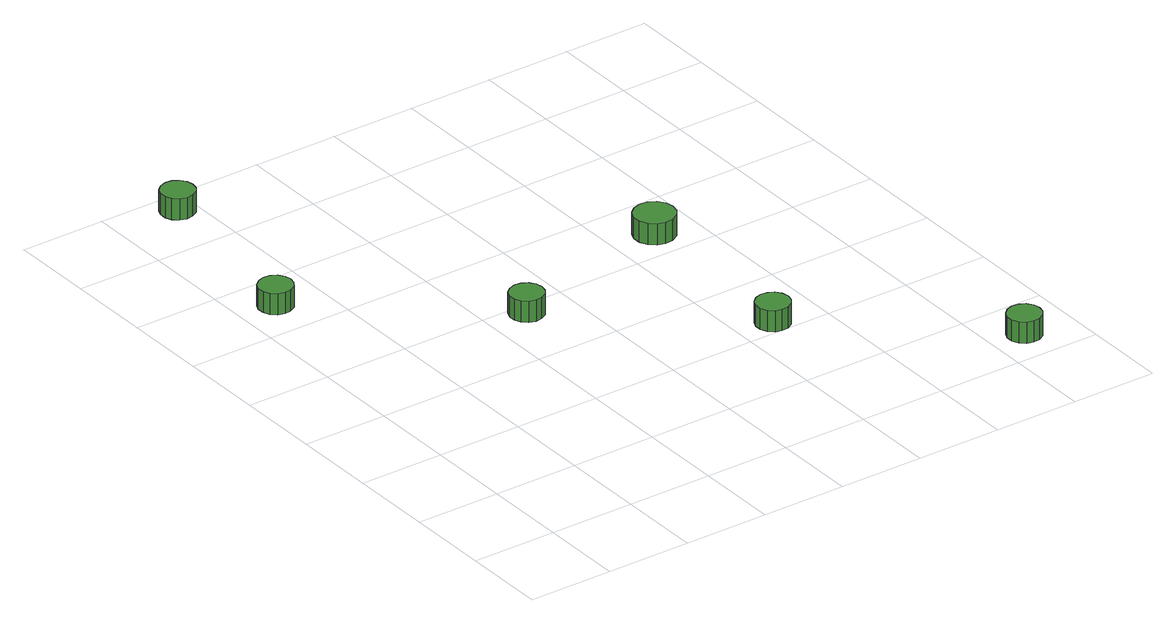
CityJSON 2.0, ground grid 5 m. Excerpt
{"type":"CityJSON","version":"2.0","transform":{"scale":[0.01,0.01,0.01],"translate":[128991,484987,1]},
"CityObjects":{
"tree1":{"type":"SolitaryVegetationObject","attributes":{"function":"something"},"geometry":[{"type":"MultiSurface","lod":"1","boundaries":[[[0,1,2,3,4,5,6,7,8,9,10,11,12,13,14]],[[15,16,17,18,19,20,21,22,23,24,25,26,27,28,29]],[[0,29,28,1]],[[1,28,27,2]],[[2,27,26,3]],[[3,26,25,4]],[[4,25,24,5]],[[5,24,23,6]],[[6,23,22,7]],[[7,22,21,8]],[[8,21,20,9]],[[9,20,19,10]],[[10,19,18,11]],[[11,18,17,12]],[[12,17,16,13]],[[13,16,15,14]],[[14,15,29,0]]]}]},
"tree2":{"type":"SolitaryVegetationObject","attributes":{"function":"something"},"geometry":[{"type":"MultiSurface","lod":"1","boundaries":[[[30,31,32,33,34,35,36,37,38,39,40,41,42,43,44]],[[45,46,47,48,49,50,51,52,53,54,55,56,57,58,59]],[[30,59,58,31]],[[31,58,57,32]],[[32,57,56,33]],[[33,56,55,34]],[[34,55,54,35]],[[35,54,53,36]],[[36,53,52,37]],[[37,52,51,38]],[[38,51,50,39]],[[39,50,49,40]],[[40,49,48,41]],[[41,48,47,42]],[[42,47,46,43]],[[43,46,45,44]],[[44,45,59,30]]]}]},
"tree3":{"type":"SolitaryVegetationObject","attributes":{"function":"something"},"geometry":[{"type":"MultiSurface","lod":"1","boundaries":[[[60,61,62,63,64,65,66,67,68,69,70,71,72,73,74]],[[75,76,77,78,79,80,81,82,83,84,85,86,87,88,89]],[[60,89,88,61]],[[61,88,87,62]],[[62,87,86,63]],[[63,86,85,64]],[[64,85,84,65]],[[65,84,83,66]],[[66,83,82,67]],[[67,82,81,68]],[[68,81,80,69]],[[69,80,79,70]],[[70,79,78,71]],[[71,78,77,72]],[[72,77,76,73]],[[73,76,75,74]],[[74,75,89,60]]]}]},
"tree4":{"type":"SolitaryVegetationObject","attributes":{"function":"something"},"geometry":[{"type":"MultiSurface","lod":"1","boundaries":[[[90,91,92,93,94,95,96,97,98,99,100,101,102,103,104]],[[105,106,107,108,109,110,111,112,113,114,115,116,117,118,119]],[[90,119,118,91]],[[91,118,117,92]],[[92,117,116,93]],[[93,116,115,94]],[[94,115,114,95]],[[95,114,113,96]],[[96,113,112,97]],[[97,112,111,98]],[[98,111,110,99]],[[99,110,109,100]],[[100,109,108,101]],[[101,108,107,102]],[[102,107,106,103]],[[103,106,105,104]],[[104,105,119,90]]]}]},
"tree5":{"type":"SolitaryVegetationObject","attributes":{"function":"something"},"geometry":[{"type":"MultiSurface","lod":"1","boundaries":[[[120,121,122,123,124,125,126,127,128,129,130,131,132,133,134]],[[135,136,137,138,139,140,141,142,143,144,145,146,147,148,149]],[[120,149,148,121]],[[121,148,147,122]],[[122,147,146,123]],[[123,146,145,124]],[[124,145,144,125]],[[125,144,143,126]],[[126,143,142,127]],[[127,142,141,128]],[[128,141,140,129]],[[129,140,139,130]],[[130,139,138,131]],[[131,138,137,132]],[[132,137,136,133]],[[133,136,135,134]],[[134,135,149,120]]]}]},
"tree6":{"type":"SolitaryVegetationObject","attributes":{"function":"something"},"geometry":[{"type":"MultiSurface","lod":"1","boundaries":[[[150,151,152,153,154,155,156,157,158,159,160,161,162,163,164]],[[165,166,167,168,169,170,171,172,173,174,175,176,177,178,179]],[[150,179,178,151]],[[151,178,177,152]],[[152,177,176,153]],[[153,176,175,154]],[[154,175,174,155]],[[155,174,173,156]],[[156,173,172,157]],[[157,172,171,158]],[[158,171,170,159]],[[159,170,169,160]],[[160,169,168,161]],[[161,168,167,162]],[[162,167,166,163]],[[163,166,165,164]],[[164,165,179,150]]]}]}
},
"vertices":[
[277,2701,175],[268,2740,175],[245,2773,175],[209,2794,175],[169,2798,175],[130,2785,175],[100,2758,175],[83,2721,175],[83,2680,175],[100,2643,175],[130,2616,175],[169,2603,175],[209,2608,175],[245,2628,175],[268,2661,175],[268,2661,48],[245,2628,48],[209,2608,48],[169,2603,48],[130,2616,48],[100,2643,48],[83,2680,48],[83,2721,48],[100,2758,48],[130,2785,48],[169,2798,48],[209,2794,48],[245,2773,48],[268,2740,48],[277,2701,48],
[487,3857,132],[479,3896,132],[455,3929,132],[420,3950,132],[379,3954,132],[341,3941,132],[310,3914,132],[294,3877,132],[294,3836,132],[310,3799,132],[341,3772,132],[379,3759,132],[420,3764,132],[455,3784,132],[479,3817,132],[479,3817,5],[455,3784,5],[420,3764,5],[379,3759,5],[341,3772,5],[310,3799,5],[294,3836,5],[294,3877,5],[310,3914,5],[341,3941,5],[379,3954,5],[420,3950,5],[455,3929,5],[479,3896,5],[487,3857,5],
[1267,1839,195],[1259,1878,195],[1235,1911,195],[1200,1932,195],[1159,1936,195],[1120,1923,195],[1090,1896,195],[1074,1859,195],[1074,1818,195],[1090,1781,195],[1120,1754,195],[1159,1741,195],[1200,1746,195],[1235,1766,195],[1259,1799,195],[1259,1799,68],[1235,1766,68],[1200,1746,68],[1159,1741,68],[1120,1754,68],[1090,1781,68],[1074,1818,68],[1074,1859,68],[1090,1896,68],[1120,1923,68],[1159,1936,68],[1200,1932,68],[1235,1911,68],[1259,1878,68],[1267,1839,68],
[2244,999,199],[2235,1039,199],[2211,1072,199],[2176,1092,199],[2136,1096,199],[2097,1084,199],[2067,1057,199],[2050,1019,199],[2050,979,199],[2067,942,199],[2097,914,199],[2136,902,199],[2176,906,199],[2211,926,199],[2235,959,199],[2235,959,72],[2211,926,72],[2176,906,72],[2136,902,72],[2097,914,72],[2067,942,72],[2050,979,72],[2050,1019,72],[2067,1057,72],[2097,1084,72],[2136,1096,72],[2176,1092,72],[2211,1072,72],[2235,1039,72],[2244,999,72],
[2359,2178,148],[2349,2226,148],[2320,2266,148],[2277,2291,148],[2228,2296,148],[2182,2280,148],[2145,2248,148],[2125,2203,148],[2125,2153,148],[2145,2108,148],[2182,2075,148],[2228,2060,148],[2277,2065,148],[2320,2090,148],[2349,2130,148],[2349,2130,21],[2320,2090,21],[2277,2065,21],[2228,2060,21],[2182,2075,21],[2145,2108,21],[2125,2153,21],[2125,2203,21],[2145,2248,21],[2182,2280,21],[2228,2296,21],[2277,2291,21],[2320,2266,21],[2349,2226,21],[2359,2178,21],
[3220,115,210],[3212,155,210],[3188,188,210],[3153,208,210],[3112,212,210],[3074,200,210],[3043,172,210],[3027,135,210],[3027,95,210],[3043,57,210],[3074,30,210],[3112,18,210],[3153,22,210],[3188,42,210],[3212,75,210],[3212,75,83],[3188,42,83],[3153,22,83],[3112,18,83],[3074,30,83],[3043,57,83],[3027,95,83],[3027,135,83],[3043,172,83],[3074,200,83],[3112,212,83],[3153,208,83],[3188,188,83],[3212,155,83],[3220,115,83]
]}
